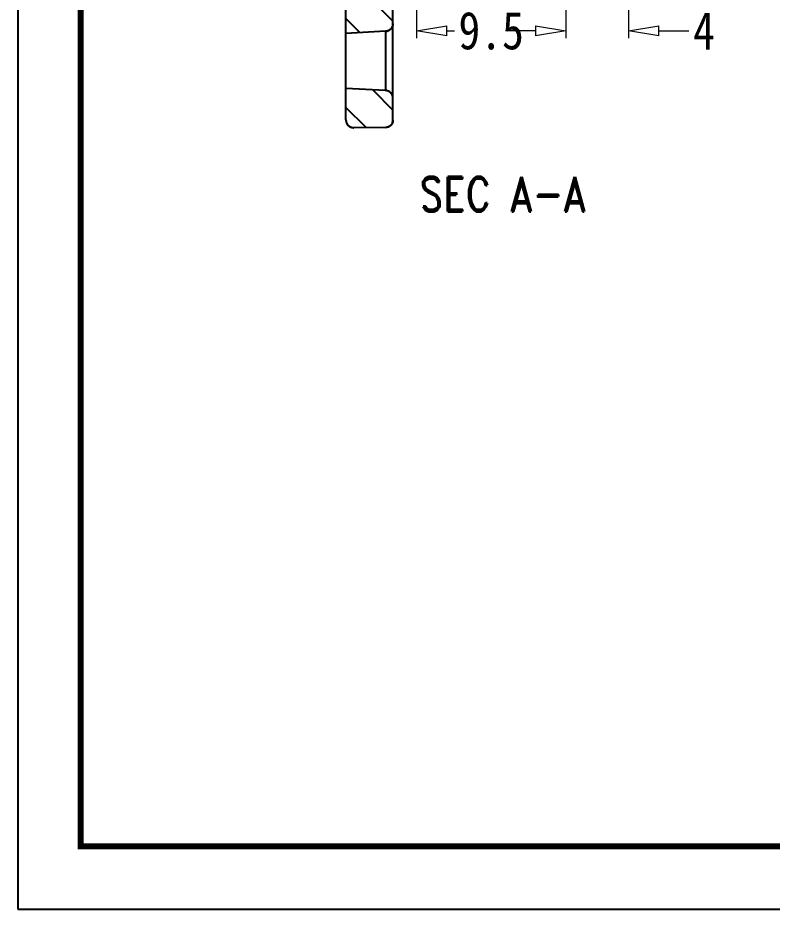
# Model space of a CAD drawing. Header units: millimetres. Extents: x -187 to 1788, y -1993 to 157.
# Drawn here: x -187.1 to -139.1, y -4.5 to 52.3 of the extents above; entities that cross this region are included whole.
import ezdxf
from ezdxf.enums import TextEntityAlignment as Align

# ---------------------------------------------------------------- set-up
doc = ezdxf.new("R2010")
doc.units = ezdxf.units.MM
doc.layers.add('dim', color=3, linetype='Continuous', lineweight=9)
doc.layers.add('hatch', color=56, linetype='Continuous', lineweight=9)
doc.layers.add('from', color=7, linetype='Continuous')
doc.styles.add('FFS', font='SIMFANG.TTF', dxfattribs={"width": 0.85})
doc.styles.add('LongTou', font='romand.shx', dxfattribs={"width": 0.8, "bigfont": 'whgdtxt.shx'})
doc.dimstyles.new('YanXiu', dxfattribs={"dimtxt": 2.5, "dimasz": 2.2, "dimexe": 1, "dimexo": 0.6, "dimgap": 0.66, "dimtad": 0, "dimzin": 9, "dimdsep": 46, "dimtxsty": 'FFS', "dimblk": 'CLOSEDBLANK', "dimcen": 0, "dimclrd": 256, "dimclre": 131, "dimclrt": 42, "dimazin": 0, "dimtfac": 1, "dimtofl": 0, "dimtmove": 0, "dimatfit": 3, "dimldrblk": 'CLOSEDBLANK', "dimfxl": 1, "dimlwd": 5, "dimlwe": 5, "dimarcsym": 0})

# ---------------------------------------------------------------- blocks, each defined once
blk = doc.blocks.new('_ClosedBlank')
at = {"color": 0, "linetype": 'ByBlock', "lineweight": -2}
for p, q in [((-1, 0.167), (0, 0)), ((-1, 0.167), (-1, -0.167)), ((0, 0), (-1, -0.167))]:
    blk.add_line(p, q, dxfattribs=at)
blk = doc.blocks.new('*D39')
at = {"layer": 'Defpoints', "color": 0}
for p in [(-152.239, 71.433), (-148.239, 57.047), (-152.239, 51.451)]:
    blk.add_point(p, dxfattribs=at)
at = {"layer": 'dim', "color": 131, "lineweight": 5}
for p, q in [((-152.239, 70.954), (-152.239, 50.971)), ((-148.239, 56.568), (-148.239, 50.971))]:
    blk.add_line(p, q, dxfattribs=at)
at = {"layer": 'dim', "lineweight": 5}
for p, q in [((-154.159, 51.451), (-156.079, 51.451)), ((-146.319, 51.451), (-144.399, 51.451))]:
    blk.add_line(p, q, dxfattribs=at)
at = {"layer": 'dim', "lineweight": 5, "xscale": 1.92, "yscale": 1.92, "zscale": 1.92}
blk.add_blockref('_ClosedBlank', (-152.239, 51.451), dxfattribs=at)
at = {"layer": 'dim', "lineweight": 5, "xscale": 1.92, "yscale": 1.92, "zscale": 1.92, "rotation": 180}
blk.add_blockref('_ClosedBlank', (-148.239, 51.451), dxfattribs=at)
at = {"layer": 'dim', "color": 42, "insert": (-143.445, 51.451), "char_height": 2.4, "attachment_point": 5, "style": 'FFS'}
blk.add_mtext('4', dxfattribs=at)
blk = doc.blocks.new('*D41')
at = {"layer": 'Defpoints', "color": 0}
for p in [(-152.239, 66.294, 0), (-161.739, 55.984), (-161.739, 51.451)]:
    blk.add_point(p, dxfattribs=at)
at = {"layer": 'dim', "color": 131, "lineweight": 5}
for p, q in [((-152.239, 65.814), (-152.239, 50.971)), ((-161.739, 55.504), (-161.739, 50.971))]:
    blk.add_line(p, q, dxfattribs=at)
at = {"layer": 'dim', "lineweight": 5}
for p, q in [((-159.819, 51.451), (-159.332, 51.451)), ((-154.159, 51.451), (-154.645, 51.451))]:
    blk.add_line(p, q, dxfattribs=at)
at = {"layer": 'dim', "lineweight": 5, "xscale": 1.92, "yscale": 1.92, "zscale": 1.92, "rotation": 180}
blk.add_blockref('_ClosedBlank', (-161.739, 51.451), dxfattribs=at)
at = {"layer": 'dim', "lineweight": 5, "xscale": 1.92, "yscale": 1.92, "zscale": 1.92}
blk.add_blockref('_ClosedBlank', (-152.239, 51.451), dxfattribs=at)
at = {"layer": 'dim', "color": 42, "insert": (-156.989, 51.451), "char_height": 2.4, "attachment_point": 5, "style": 'FFS'}
blk.add_mtext('9.5', dxfattribs=at)

msp = doc.modelspace()

# ---------------------------------------------------------------- hatches: boundary and pattern name
at = {"linetype": 'Continuous'}
h = msp.add_hatch(dxfattribs=at)
h.set_pattern_fill('DEFAULT__1', color=40, scale=2, angle=135, style=0, pattern_type=0)
h.set_pattern_definition([(135, (430.1573, -442.344), (-1.4142136, -1.4142136), [])])
edge = h.paths.add_edge_path()
edge.add_line((-163.239, 45.751), (-163.239, 47.152))
edge.add_spline(control_points=[(-163.239, 45.751), (-163.239, 45.489), (-163.423, 45.304), (-163.685, 45.301)], knot_values=[0, 0, 0, 0, 1, 1, 1, 1], weights=[1, 0.80679, 0.80679, 1], degree=3, periodic=0)
edge.add_line((-163.685, 45.301), (-165.734, 45.283))
edge.add_spline(control_points=[(-166.239, 45.783), (-166.239, 45.488), (-166.029, 45.281), (-165.734, 45.283)], knot_values=[0, 0, 0, 0, 1, 1, 1, 1], weights=[1, 0.802676, 0.802676, 1], degree=3, periodic=0)
edge.add_line((-166.239, 45.783), (-166.239, 47.783))
edge.add_line((-163.713, 47.651), (-166.239, 47.783))
edge.add_spline(control_points=[(-163.239, 47.152), (-163.239, 47.433), (-163.432, 47.636), (-163.713, 47.651)], knot_values=[0, 0, 0, 0, 1, 1, 1, 1], weights=[1, 0.816916, 0.816916, 1], degree=3, periodic=0)
edge = h.paths.add_edge_path()
edge.add_line((-163.239, 51.915), (-163.239, 55.535))
edge.add_spline(control_points=[(-163.239, 51.915), (-163.239, 51.634), (-163.432, 51.43), (-163.713, 51.416)], knot_values=[0, 0, 0, 0, 1, 1, 1, 1], weights=[1, 0.816916, 0.816916, 1], degree=3, periodic=0)
edge.add_line((-163.713, 51.416), (-166.239, 51.283))
edge.add_line((-166.239, 51.283), (-166.239, 135.583))
edge.add_line((-163.713, 135.451), (-166.239, 135.583))
edge.add_spline(control_points=[(-163.239, 134.952), (-163.239, 135.233), (-163.432, 135.436), (-163.713, 135.451)], knot_values=[0, 0, 0, 0, 1, 1, 1, 1], weights=[1, 0.816916, 0.816916, 1], degree=3, periodic=0)
edge.add_line((-163.239, 131.331), (-163.239, 134.952))
edge.add_line((-162.121, 131.283), (-163.239, 131.331))
edge.add_spline(control_points=[(-161.739, 130.883), (-161.739, 131.109), (-161.895, 131.273), (-162.121, 131.283)], knot_values=[0, 0, 0, 0, 1, 1, 1, 1], weights=[1, 0.814909, 0.814909, 1], degree=3, periodic=0)
edge.add_line((-161.739, 130.791), (-161.739, 130.883))
edge.add_spline(control_points=[(-161.739, 130.791), (-161.739, 130.564), (-161.895, 130.401), (-162.121, 130.391)], knot_values=[0, 0, 0, 0, 1, 1, 1, 1], weights=[1, 0.814909, 0.814909, 1], degree=3, periodic=0)
edge.add_line((-164.239, 130.298), (-162.121, 130.391))
edge.add_line((-164.239, 56.568), (-164.239, 130.298))
edge.add_line((-164.239, 56.568), (-162.121, 56.476))
edge.add_spline(control_points=[(-161.739, 56.076), (-161.739, 56.303), (-161.895, 56.466), (-162.121, 56.476)], knot_values=[0, 0, 0, 0, 1, 1, 1, 1], weights=[1, 0.814909, 0.814909, 1], degree=3, periodic=0)
edge.add_line((-161.739, 55.984), (-161.739, 56.076))
edge.add_spline(control_points=[(-161.739, 55.984), (-161.739, 55.758), (-161.895, 55.594), (-162.121, 55.584)], knot_values=[0, 0, 0, 0, 1, 1, 1, 1], weights=[1, 0.814909, 0.814909, 1], degree=3, periodic=0)
edge.add_line((-162.121, 55.584), (-163.239, 55.535))
edge = h.paths.add_edge_path()
edge.add_line((-163.239, 139.715), (-163.239, 141.115))
edge.add_spline(control_points=[(-163.239, 139.715), (-163.239, 139.434), (-163.432, 139.23), (-163.713, 139.216)], knot_values=[0, 0, 0, 0, 1, 1, 1, 1], weights=[1, 0.816916, 0.816916, 1], degree=3, periodic=0)
edge.add_line((-163.713, 139.216), (-166.239, 139.083))
edge.add_line((-166.239, 139.083), (-166.239, 141.083))
edge.add_spline(control_points=[(-166.239, 141.083), (-166.239, 141.378), (-166.029, 141.586), (-165.734, 141.583)], knot_values=[0, 0, 0, 0, 1, 1, 1, 1], weights=[1, 0.802676, 0.802676, 1], degree=3, periodic=0)
edge.add_line((-163.685, 141.565), (-165.734, 141.583))
edge.add_spline(control_points=[(-163.239, 141.115), (-163.239, 141.377), (-163.423, 141.563), (-163.685, 141.565)], knot_values=[0, 0, 0, 0, 1, 1, 1, 1], weights=[1, 0.80679, 0.80679, 1], degree=3, periodic=0)

# ---------------------------------------------------------------- linework, layer by layer
at = {"color": 7, "linetype": 'Continuous'}
for p, q in [((-166.239, 45.783), (-166.239, 141.083)), ((-166.239, 51.283), (-166.239, 135.583)), ((-163.239, 45.751), (-163.239, 55.535)), ((-163.239, 51.915), (-163.239, 55.535)), ((-163.713, 51.416), (-166.239, 51.283)), ((-163.713, 51.416), (-166.239, 51.283)), ((-163.713, 51.416), (-163.713, 47.651)), ((-163.713, 47.651), (-166.239, 47.783)), ((-163.713, 47.651), (-166.239, 47.783)), ((-166.239, 45.783), (-166.239, 47.783)), ((-163.239, 45.751), (-163.239, 47.152)), ((-163.685, 45.301), (-165.734, 45.283)), ((-163.685, 45.301), (-165.734, 45.283))]:
    msp.add_line(p, q, dxfattribs=at)
for centre, radius, start, end in [((-163.739, 51.915), 0.5, 273, 0), ((-163.739, 47.152), 0.5, 0, 87), ((-165.739, 45.783), 0.5, 180, 270.5), ((-163.689, 45.751), 0.45, 270.5, 0)]:
    msp.add_arc(centre, radius, start, end, dxfattribs=at)
for points, start_tangent, end_tangent in [([(-163.239, 51.915), (-163.239, 51.91), (-163.239, 51.904), (-163.239, 51.899), (-163.239, 51.893), (-163.24, 51.888), (-163.24, 51.882), (-163.24, 51.877), (-163.241, 51.871), (-163.241, 51.866), (-163.242, 51.86), (-163.242, 51.855), (-163.243, 51.849), (-163.244, 51.844), (-163.245, 51.838), (-163.246, 51.832), (-163.247, 51.827), (-163.248, 51.821), (-163.249, 51.815), (-163.25, 51.81), (-163.251, 51.804), (-163.253, 51.798), (-163.254, 51.793), (-163.255, 51.787), (-163.257, 51.781), (-163.259, 51.776), (-163.26, 51.77), (-163.262, 51.765), (-163.264, 51.759), (-163.266, 51.753), (-163.268, 51.748), (-163.27, 51.742), (-163.272, 51.736), (-163.274, 51.731), (-163.276, 51.725), (-163.279, 51.72), (-163.281, 51.714), (-163.283, 51.709), (-163.286, 51.703), (-163.289, 51.698), (-163.291, 51.692), (-163.294, 51.687), (-163.297, 51.681), (-163.3, 51.676), (-163.303, 51.671), (-163.306, 51.665), (-163.309, 51.66), (-163.312, 51.655), (-163.315, 51.649), (-163.319, 51.644), (-163.322, 51.639), (-163.325, 51.634), (-163.329, 51.629), (-163.333, 51.624), (-163.336, 51.619), (-163.34, 51.614), (-163.344, 51.609), (-163.348, 51.604), (-163.351, 51.599), (-163.355, 51.594), (-163.359, 51.589), (-163.364, 51.585), (-163.368, 51.58), (-163.372, 51.575), (-163.376, 51.571), (-163.38, 51.566), (-163.385, 51.562), (-163.389, 51.558), (-163.394, 51.553), (-163.398, 51.549), (-163.403, 51.545), (-163.407, 51.541), (-163.412, 51.537), (-163.417, 51.533), (-163.422, 51.529), (-163.427, 51.525), (-163.431, 51.521), (-163.436, 51.517), (-163.441, 51.513), (-163.446, 51.51), (-163.451, 51.506), (-163.456, 51.503), (-163.461, 51.499), (-163.467, 51.496), (-163.472, 51.492), (-163.477, 51.489), (-163.482, 51.486), (-163.487, 51.483), (-163.493, 51.48), (-163.498, 51.477), (-163.503, 51.474), (-163.509, 51.471), (-163.514, 51.468), (-163.52, 51.466), (-163.525, 51.463), (-163.53, 51.461), (-163.536, 51.458), (-163.541, 51.456), (-163.547, 51.453), (-163.552, 51.451), (-163.558, 51.449), (-163.564, 51.447), (-163.569, 51.445), (-163.575, 51.443), (-163.58, 51.441), (-163.586, 51.439), (-163.591, 51.437), (-163.597, 51.436), (-163.602, 51.434), (-163.608, 51.432), (-163.614, 51.431), (-163.619, 51.43), (-163.625, 51.428), (-163.63, 51.427), (-163.636, 51.426), (-163.641, 51.425), (-163.647, 51.424), (-163.653, 51.423), (-163.658, 51.422), (-163.664, 51.421), (-163.669, 51.42), (-163.675, 51.419), (-163.68, 51.419), (-163.686, 51.418), (-163.691, 51.417), (-163.696, 51.417), (-163.702, 51.416), (-163.707, 51.416), (-163.713, 51.416)], (0, -1), (-0.99863, -0.052336)), ([(-163.239, 47.152), (-163.239, 47.157), (-163.239, 47.162), (-163.239, 47.168), (-163.239, 47.173), (-163.24, 47.179), (-163.24, 47.184), (-163.24, 47.19), (-163.241, 47.195), (-163.241, 47.201), (-163.242, 47.206), (-163.242, 47.212), (-163.243, 47.218), (-163.244, 47.223), (-163.245, 47.229), (-163.246, 47.234), (-163.247, 47.24), (-163.248, 47.246), (-163.249, 47.251), (-163.25, 47.257), (-163.251, 47.263), (-163.253, 47.268), (-163.254, 47.274), (-163.255, 47.28), (-163.257, 47.285), (-163.259, 47.291), (-163.26, 47.297), (-163.262, 47.302), (-163.264, 47.308), (-163.266, 47.314), (-163.268, 47.319), (-163.27, 47.325), (-163.272, 47.33), (-163.274, 47.336), (-163.276, 47.342), (-163.279, 47.347), (-163.281, 47.353), (-163.283, 47.358), (-163.286, 47.364), (-163.289, 47.369), (-163.291, 47.375), (-163.294, 47.38), (-163.297, 47.386), (-163.3, 47.391), (-163.303, 47.396), (-163.306, 47.402), (-163.309, 47.407), (-163.312, 47.412), (-163.315, 47.417), (-163.319, 47.423), (-163.322, 47.428), (-163.325, 47.433), (-163.329, 47.438), (-163.333, 47.443), (-163.336, 47.448), (-163.34, 47.453), (-163.344, 47.458), (-163.348, 47.463), (-163.351, 47.468), (-163.355, 47.473), (-163.359, 47.477), (-163.364, 47.482), (-163.368, 47.487), (-163.372, 47.491), (-163.376, 47.496), (-163.38, 47.5), (-163.385, 47.505), (-163.389, 47.509), (-163.394, 47.514), (-163.398, 47.518), (-163.403, 47.522), (-163.407, 47.526), (-163.412, 47.53), (-163.417, 47.534), (-163.422, 47.538), (-163.427, 47.542), (-163.431, 47.546), (-163.436, 47.55), (-163.441, 47.553), (-163.446, 47.557), (-163.451, 47.561), (-163.456, 47.564), (-163.461, 47.568), (-163.467, 47.571), (-163.472, 47.574), (-163.477, 47.578), (-163.482, 47.581), (-163.487, 47.584), (-163.493, 47.587), (-163.498, 47.59), (-163.503, 47.593), (-163.509, 47.596), (-163.514, 47.598), (-163.52, 47.601), (-163.525, 47.604), (-163.53, 47.606), (-163.536, 47.609), (-163.541, 47.611), (-163.547, 47.613), (-163.552, 47.616), (-163.558, 47.618), (-163.564, 47.62), (-163.569, 47.622), (-163.575, 47.624), (-163.58, 47.626), (-163.586, 47.628), (-163.591, 47.629), (-163.597, 47.631), (-163.602, 47.633), (-163.608, 47.634), (-163.614, 47.636), (-163.619, 47.637), (-163.625, 47.639), (-163.63, 47.64), (-163.636, 47.641), (-163.641, 47.642), (-163.647, 47.643), (-163.653, 47.644), (-163.658, 47.645), (-163.664, 47.646), (-163.669, 47.647), (-163.675, 47.648), (-163.68, 47.648), (-163.686, 47.649), (-163.691, 47.649), (-163.696, 47.65), (-163.702, 47.65), (-163.707, 47.651), (-163.713, 47.651)], (0, 1), (-0.99863, 0.052336)), ([(-166.239, 45.783), (-166.239, 45.778), (-166.239, 45.772), (-166.239, 45.767), (-166.238, 45.761), (-166.238, 45.755), (-166.238, 45.75), (-166.237, 45.744), (-166.237, 45.738), (-166.236, 45.733), (-166.236, 45.727), (-166.235, 45.721), (-166.234, 45.715), (-166.233, 45.709), (-166.232, 45.704), (-166.231, 45.698), (-166.23, 45.692), (-166.229, 45.686), (-166.228, 45.68), (-166.227, 45.674), (-166.225, 45.669), (-166.224, 45.663), (-166.223, 45.657), (-166.221, 45.651), (-166.219, 45.645), (-166.218, 45.639), (-166.216, 45.633), (-166.214, 45.628), (-166.212, 45.622), (-166.21, 45.616), (-166.208, 45.61), (-166.206, 45.604), (-166.203, 45.598), (-166.201, 45.593), (-166.199, 45.587), (-166.196, 45.581), (-166.194, 45.575), (-166.191, 45.57), (-166.188, 45.564), (-166.185, 45.558), (-166.182, 45.553), (-166.179, 45.547), (-166.176, 45.541), (-166.173, 45.536), (-166.17, 45.53), (-166.167, 45.525), (-166.163, 45.519), (-166.16, 45.514), (-166.156, 45.508), (-166.153, 45.503), (-166.149, 45.498), (-166.146, 45.493), (-166.142, 45.487), (-166.138, 45.482), (-166.134, 45.477), (-166.13, 45.472), (-166.126, 45.467), (-166.122, 45.462), (-166.117, 45.457), (-166.113, 45.452), (-166.109, 45.447), (-166.104, 45.442), (-166.1, 45.438), (-166.095, 45.433), (-166.091, 45.428), (-166.086, 45.424), (-166.081, 45.419), (-166.077, 45.415), (-166.072, 45.41), (-166.067, 45.406), (-166.062, 45.402), (-166.057, 45.398), (-166.052, 45.394), (-166.047, 45.39), (-166.042, 45.386), (-166.037, 45.382), (-166.031, 45.378), (-166.026, 45.374), (-166.021, 45.37), (-166.015, 45.367), (-166.01, 45.363), (-166.005, 45.36), (-165.999, 45.357), (-165.994, 45.353), (-165.988, 45.35), (-165.983, 45.347), (-165.977, 45.344), (-165.971, 45.341), (-165.966, 45.338), (-165.96, 45.335), (-165.954, 45.332), (-165.949, 45.33), (-165.943, 45.327), (-165.937, 45.324), (-165.931, 45.322), (-165.926, 45.32), (-165.92, 45.317), (-165.914, 45.315), (-165.908, 45.313), (-165.902, 45.311), (-165.896, 45.309), (-165.89, 45.307), (-165.885, 45.305), (-165.879, 45.303), (-165.873, 45.302), (-165.867, 45.3), (-165.861, 45.299), (-165.855, 45.297), (-165.849, 45.296), (-165.843, 45.294), (-165.838, 45.293), (-165.832, 45.292), (-165.826, 45.291), (-165.82, 45.29), (-165.814, 45.289), (-165.808, 45.288), (-165.803, 45.287), (-165.797, 45.287), (-165.791, 45.286), (-165.785, 45.286), (-165.78, 45.285), (-165.774, 45.285), (-165.768, 45.284), (-165.763, 45.284), (-165.757, 45.284), (-165.751, 45.284), (-165.746, 45.283), (-165.74, 45.283), (-165.734, 45.283)], (0, -1), (0.999962, 0.008727)), ([(-163.239, 45.751), (-163.239, 45.746), (-163.239, 45.741), (-163.239, 45.736), (-163.239, 45.731), (-163.24, 45.726), (-163.24, 45.721), (-163.24, 45.716), (-163.241, 45.711), (-163.241, 45.706), (-163.242, 45.701), (-163.242, 45.696), (-163.243, 45.69), (-163.244, 45.685), (-163.244, 45.68), (-163.245, 45.675), (-163.246, 45.67), (-163.247, 45.665), (-163.248, 45.659), (-163.249, 45.654), (-163.251, 45.649), (-163.252, 45.644), (-163.253, 45.638), (-163.255, 45.633), (-163.256, 45.628), (-163.258, 45.623), (-163.259, 45.618), (-163.261, 45.612), (-163.263, 45.607), (-163.264, 45.602), (-163.266, 45.597), (-163.268, 45.592), (-163.27, 45.586), (-163.272, 45.581), (-163.274, 45.576), (-163.277, 45.571), (-163.279, 45.566), (-163.281, 45.561), (-163.284, 45.556), (-163.286, 45.551), (-163.289, 45.546), (-163.291, 45.541), (-163.294, 45.536), (-163.297, 45.531), (-163.299, 45.526), (-163.302, 45.521), (-163.305, 45.516), (-163.308, 45.511), (-163.311, 45.506), (-163.315, 45.501), (-163.318, 45.497), (-163.321, 45.492), (-163.324, 45.487), (-163.328, 45.483), (-163.331, 45.478), (-163.335, 45.473), (-163.338, 45.469), (-163.342, 45.464), (-163.346, 45.46), (-163.35, 45.456), (-163.353, 45.451), (-163.357, 45.447), (-163.361, 45.443), (-163.365, 45.439), (-163.369, 45.434), (-163.373, 45.43), (-163.377, 45.426), (-163.382, 45.422), (-163.386, 45.418), (-163.39, 45.415), (-163.395, 45.411), (-163.399, 45.407), (-163.403, 45.403), (-163.408, 45.4), (-163.412, 45.396), (-163.417, 45.393), (-163.422, 45.389), (-163.426, 45.386), (-163.431, 45.382), (-163.436, 45.379), (-163.44, 45.376), (-163.445, 45.373), (-163.45, 45.37), (-163.455, 45.367), (-163.46, 45.364), (-163.465, 45.361), (-163.47, 45.358), (-163.475, 45.356), (-163.48, 45.353), (-163.485, 45.35), (-163.49, 45.348), (-163.495, 45.345), (-163.5, 45.343), (-163.505, 45.341), (-163.51, 45.338), (-163.515, 45.336), (-163.52, 45.334), (-163.525, 45.332), (-163.531, 45.33), (-163.536, 45.328), (-163.541, 45.326), (-163.546, 45.324), (-163.551, 45.323), (-163.557, 45.321), (-163.562, 45.32), (-163.567, 45.318), (-163.572, 45.317), (-163.577, 45.315), (-163.583, 45.314), (-163.588, 45.313), (-163.593, 45.312), (-163.598, 45.31), (-163.603, 45.309), (-163.609, 45.308), (-163.614, 45.308), (-163.619, 45.307), (-163.624, 45.306), (-163.629, 45.305), (-163.634, 45.305), (-163.64, 45.304), (-163.645, 45.303), (-163.65, 45.303), (-163.655, 45.303), (-163.66, 45.302), (-163.665, 45.302), (-163.67, 45.302), (-163.675, 45.301), (-163.68, 45.301), (-163.685, 45.301)], (0, -1), (-0.999962, -0.008727))]:
    msp.add_spline(points, degree=3, dxfattribs=dict(at, start_tangent=start_tangent, end_tangent=end_tangent))
at = {"layer": 'from', "elevation": 0}
msp.add_lwpolyline([(-187.118, -4.464), (45.041, -4.464), (45.041, 156.866), (-187.118, 156.866)], close=True, dxfattribs=at)
at = {"layer": 'from', "const_width": 0.4, "elevation": 0}
msp.add_lwpolyline([(-183.117, -0.463), (-183.117, 152.865), (41.04, 152.865), (41.04, -0.463), (-183.117, -0.463)], dxfattribs=at)

# ---------------------------------------------------------------- texts
at = {"layer": 'hatch', "color": 6, "style": 'LongTou', "width": 0.8}
msp.add_text('SEC A-A', height=2.2, dxfattribs=at).set_placement((-156.233, 41.05, 0), align=Align.MIDDLE)

# ---------------------------------------------------------------- dimensions: what is measured, and where the dimension line sits
at = {"layer": 'dim'}
dim = msp.add_linear_dim(base=(-152.239, 51.451), p1=(-148.239, 57.047), p2=(-152.239, 71.433), dimstyle='YanXiu', override={"dimtxt": 2.4, "dimasz": 1.92, "dimexe": 0.47976, "dimexo": 0.47976, "dimgap": 0.47976, "dimzin": 8}, dxfattribs=at)
dim.commit()
dim.dimension.update_dxf_attribs({"geometry": '*D39', "text_midpoint": (-143.445, 51.451), "dimtype": 160})
dim = msp.add_linear_dim(base=(-161.739, 51.451), p1=(-152.239, 66.294, 0), p2=(-161.739, 55.984), dimstyle='YanXiu', override={"dimtxt": 2.4, "dimasz": 1.92, "dimexe": 0.47976, "dimexo": 0.47976, "dimgap": 0.47976, "dimzin": 8, "dimtmove": 1}, dxfattribs=at)
dim.commit()
dim.dimension.update_dxf_attribs({"geometry": '*D41', "text_midpoint": (-156.989, 51.451)})

doc.saveas('drawing.dxf')
